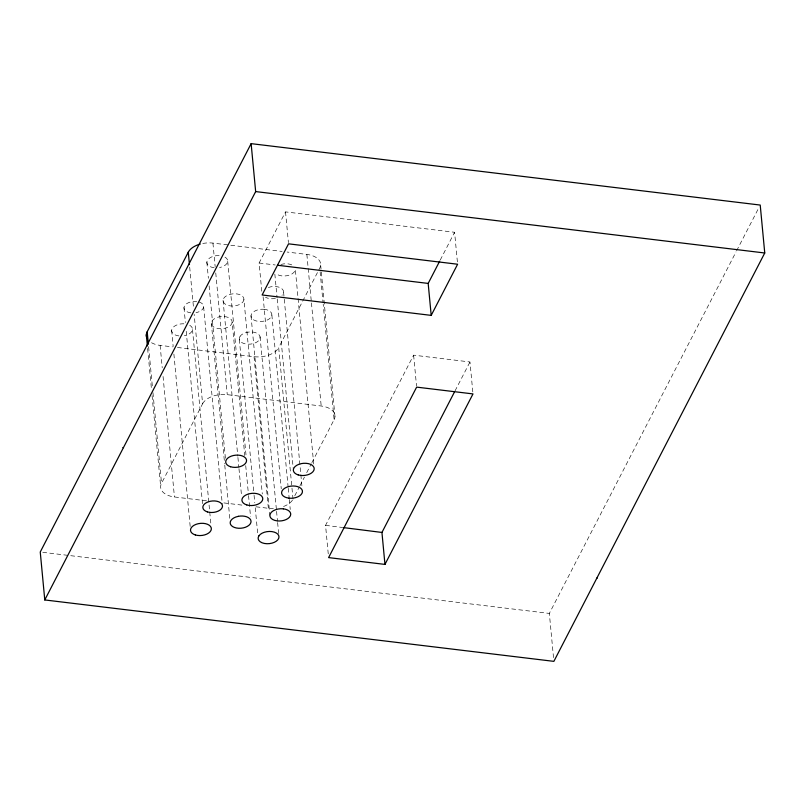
<?xml version="1.0" encoding="UTF-8"?>
<svg xmlns="http://www.w3.org/2000/svg" width="805" height="805" viewBox="0 0 805 805"><rect width="100%" height="100%" fill="white"/><g stroke="black" fill="none" stroke-linecap="round" stroke-linejoin="round"><path stroke-width="0.6" stroke-dasharray="4.03 3.02" d="M261.786 291.299L259.109 263.024L285.523 211.886L454.594 232.273L457.492 263.004M206.573 500.841L174.444 496.967A19.743 11.491 -5.4 0 1 161.523 483.332L202.608 403.768L194.156 314.312M293.02 499.191L278.691 347.609L302.086 302.308M302.66 301.201L319.776 268.055A19.743 11.491 -5.4 0 0 306.866 254.42L287.093 252.035M294.741 495.88L299.299 487.035M299.873 485.938L304.441 477.093M306.715 472.676L311.283 463.831M311.857 462.724L334.105 419.636L323.187 304.079M440.234 260.075L454.594 232.273M328.249 553.88L325.552 525.353L413.619 355.166L469.979 361.958L472.877 392.689M455.016 390.928L469.979 361.958M553.518 657.675L549.342 613.42L736.022 251.915M736.595 250.798L758.491 208.404M202.759 243.482A19.743 11.491 -5.4 0 1 212.933 243.09L282.142 251.442M259.109 263.024L275.27 264.976M151.511 342.719A19.743 11.491 -5.4 0 0 160.115 345.375L172.471 346.875M177.412 347.468L254.038 356.706A19.743 11.491 -5.4 0 0 278.691 347.609M202.608 403.768A19.743 11.491 -5.4 0 1 227.262 394.671L321.195 406.002A19.743 11.491 -5.4 0 1 334.105 419.636M223.881 502.924L243.653 505.309M256.01 506.798L268.367 508.297A19.743 11.491 -5.4 0 0 273.428 508.488M42.745 552.311L549.342 613.42M325.552 525.353L342.719 527.517M413.619 355.166L416.527 385.887M320.662 265.036L334.991 416.618M320.128 271.778L323.067 302.841M306.866 254.42L311.324 301.634M311.444 302.881L321.195 406.002M313.719 464.012L295.334 269.484A10.465 6.088 -5.4 0 1 287.194 275.702A10.465 6.088 -5.4 0 1 275.672 273.287M285.523 211.886L288.421 242.607M283.591 292.215L301.986 486.743M274.837 274.022L277.081 297.719M277.202 298.957L293.231 468.55M271.859 314.946L288.12 487.025M288.24 488.273L289.186 498.255M289.297 499.502L290.243 509.474M263.104 296.753L281.257 488.786M260.055 336.742L276.447 510.078M276.558 511.326L277.504 521.298M277.624 522.546L278.681 533.765M251.009 315.741L269.866 515.26M254.038 356.706L268.367 508.297M243.915 299.5A10.465 6.088 -5.4 0 1 227.906 305.407A10.465 6.088 -5.4 0 1 228.65 294.791A10.465 6.088 -5.4 0 1 243.915 299.5L262.299 494.029M239.327 339.408L253.947 494.029M254.068 495.276L254.772 502.763M255.245 507.754L257.721 533.936M227.704 261.323L246.089 455.851M232.172 322.231A10.465 6.088 -5.4 0 1 216.173 328.138A10.465 6.088 -5.4 0 1 216.907 317.522A10.465 6.088 -5.4 0 1 232.172 322.231L244.78 455.66M245.726 465.632L248.443 494.32M248.554 495.568L250.556 516.76M223.066 300.295L237.797 456.173M237.918 457.421L238.864 467.393M238.974 468.641L241.45 494.834M212.933 243.09L215.166 266.697M215.75 272.905L227.262 394.671M206.855 262.118L208.394 278.329M209.099 285.815L225.601 460.39M211.333 323.026L224.645 463.942M224.766 465.189L229.948 520.05M203.635 306.806L222.261 503.829M189.688 267.099L193.562 308.104M192.486 329.517L210.88 524.045M183.973 307.56L185.392 322.523M186.217 331.257L202.598 504.584M171.646 330.312L173.176 346.522M173.88 354.009L190.382 528.583M160.115 345.375L162.228 367.744M163.053 376.438L174.444 496.967M148.603 346.653L152.477 387.658M152.95 392.629L161.523 483.332M147.607 348.434L151.481 389.439M152.075 395.647L160.648 486.351M292.446 500.177A19.743 11.491 -5.4 0 1 281.015 507.321M268.327 287.506A10.465 6.088 -5.4 0 1 280.844 287.999A10.465 6.088 -5.4 0 1 281.981 295.334M275.451 298.434A10.465 6.088 -5.4 0 1 270.057 298.635L267.592 298.122A10.465 6.088 -5.4 0 1 265.499 297.226M280.895 264.493A10.465 6.088 -5.4 0 1 292.577 265.268M189.739 325.3A10.465 6.088 -5.4 0 1 184.355 335.735M178.952 335.937A10.465 6.088 -5.4 0 1 172.109 328.712A10.465 6.088 -5.4 0 1 185.18 323.892M199.066 301.986A9.871 5.746 -5.4 0 1 203.504 307.57A9.871 5.746 -5.4 0 1 195.957 312.672M190.866 312.873A9.871 5.746 -5.4 0 1 184.415 306.051A9.871 5.746 -5.4 0 1 196.742 301.503M224.957 257.107A10.465 6.088 -5.4 0 1 219.564 267.542M214.17 267.743A10.465 6.088 -5.4 0 1 207.328 260.518A10.465 6.088 -5.4 0 1 220.389 255.698M240.132 336.228L239.377 337.808A10.465 6.088 -5.4 0 0 252.649 343.745A10.465 6.088 -5.4 0 0 257.509 333.542A10.465 6.088 -5.4 0 0 240.132 336.228M264.543 309.321L261.856 309.211A10.465 6.088 -5.4 0 0 251.472 314.141A10.465 6.088 -5.4 0 0 255.849 320.853L258.325 321.366A10.465 6.088 -5.4 0 0 271.386 316.546A10.465 6.088 -5.4 0 0 264.543 309.321"/><path stroke-width="1.21" d="M146.782 337.738A19.743 11.491 -5.4 0 1 147.194 331.751L188.279 252.186A19.743 11.491 -5.4 0 1 200.284 244.056M251.13 143.642L40.25 552.009L44.778 599.946L553.87 661.358L764.75 252.991L760.222 205.054L251.13 143.642L255.658 191.58L44.778 599.946M431.198 315.379L457.612 264.231L288.542 243.835L262.128 294.982L431.198 315.379L428.18 283.42L439.661 261.182M384.961 564.406L472.998 393.917L416.638 387.125L328.601 557.603L384.961 564.406L381.942 532.447L454.443 392.045M255.658 191.58L764.75 252.991M277.755 265.278L428.18 283.42M122.863 447.58L123.427 447.64M596.968 577.91L597.471 577.97M343.946 527.667L381.942 532.447M188.279 252.186L189.457 264.614M147.194 331.751L148.372 344.168M146.319 334.769L147.375 345.949M258.989 535.748L258.244 537.327A10.465 6.088 -5.4 0 0 264.382 543.456L266.998 543.727A10.465 6.088 -5.4 0 0 278.691 538.394A10.465 6.088 -5.4 0 0 271.879 531.592A10.465 6.088 -5.4 0 0 258.989 535.748M238.33 516.327L235.764 517.041A10.465 6.088 -5.4 0 0 231.367 525.554A10.465 6.088 -5.4 0 0 245.455 527.255A10.465 6.088 -5.4 0 0 249.852 518.742L248.282 517.535A10.465 6.088 -5.4 0 0 238.33 516.327M283.4 508.841L280.724 508.73A10.465 6.088 -5.4 0 0 270.339 513.66A10.465 6.088 -5.4 0 0 274.716 520.372L277.182 520.885A10.465 6.088 -5.4 0 0 290.253 516.065A10.465 6.088 -5.4 0 0 283.4 508.841M288.925 498.154L286.449 497.641A10.465 6.088 -5.4 0 1 286.409 487.337A10.465 6.088 -5.4 0 1 302.368 490.678A10.465 6.088 -5.4 0 1 288.925 498.154M230.562 466.749A10.465 6.088 -5.4 0 0 246.561 460.842A10.465 6.088 -5.4 0 0 231.297 456.133A10.465 6.088 -5.4 0 0 230.562 466.749M298.192 474.91A10.465 6.088 -5.4 0 0 314.192 469.003A10.465 6.088 -5.4 0 0 298.927 464.294A10.465 6.088 -5.4 0 0 298.192 474.91M246.763 504.926A10.465 6.088 -5.4 0 0 262.772 499.02A10.465 6.088 -5.4 0 0 247.507 494.31A10.465 6.088 -5.4 0 0 246.763 504.926M207.398 511.9A9.871 5.746 -5.4 0 0 222.502 506.325A9.871 5.746 -5.4 0 0 208.103 501.887A9.871 5.746 -5.4 0 0 207.398 511.9M195.343 534.943A10.465 6.088 -5.4 0 0 211.353 529.036A10.465 6.088 -5.4 0 0 196.088 524.327A10.465 6.088 -5.4 0 0 195.343 534.943"/></g></svg>
